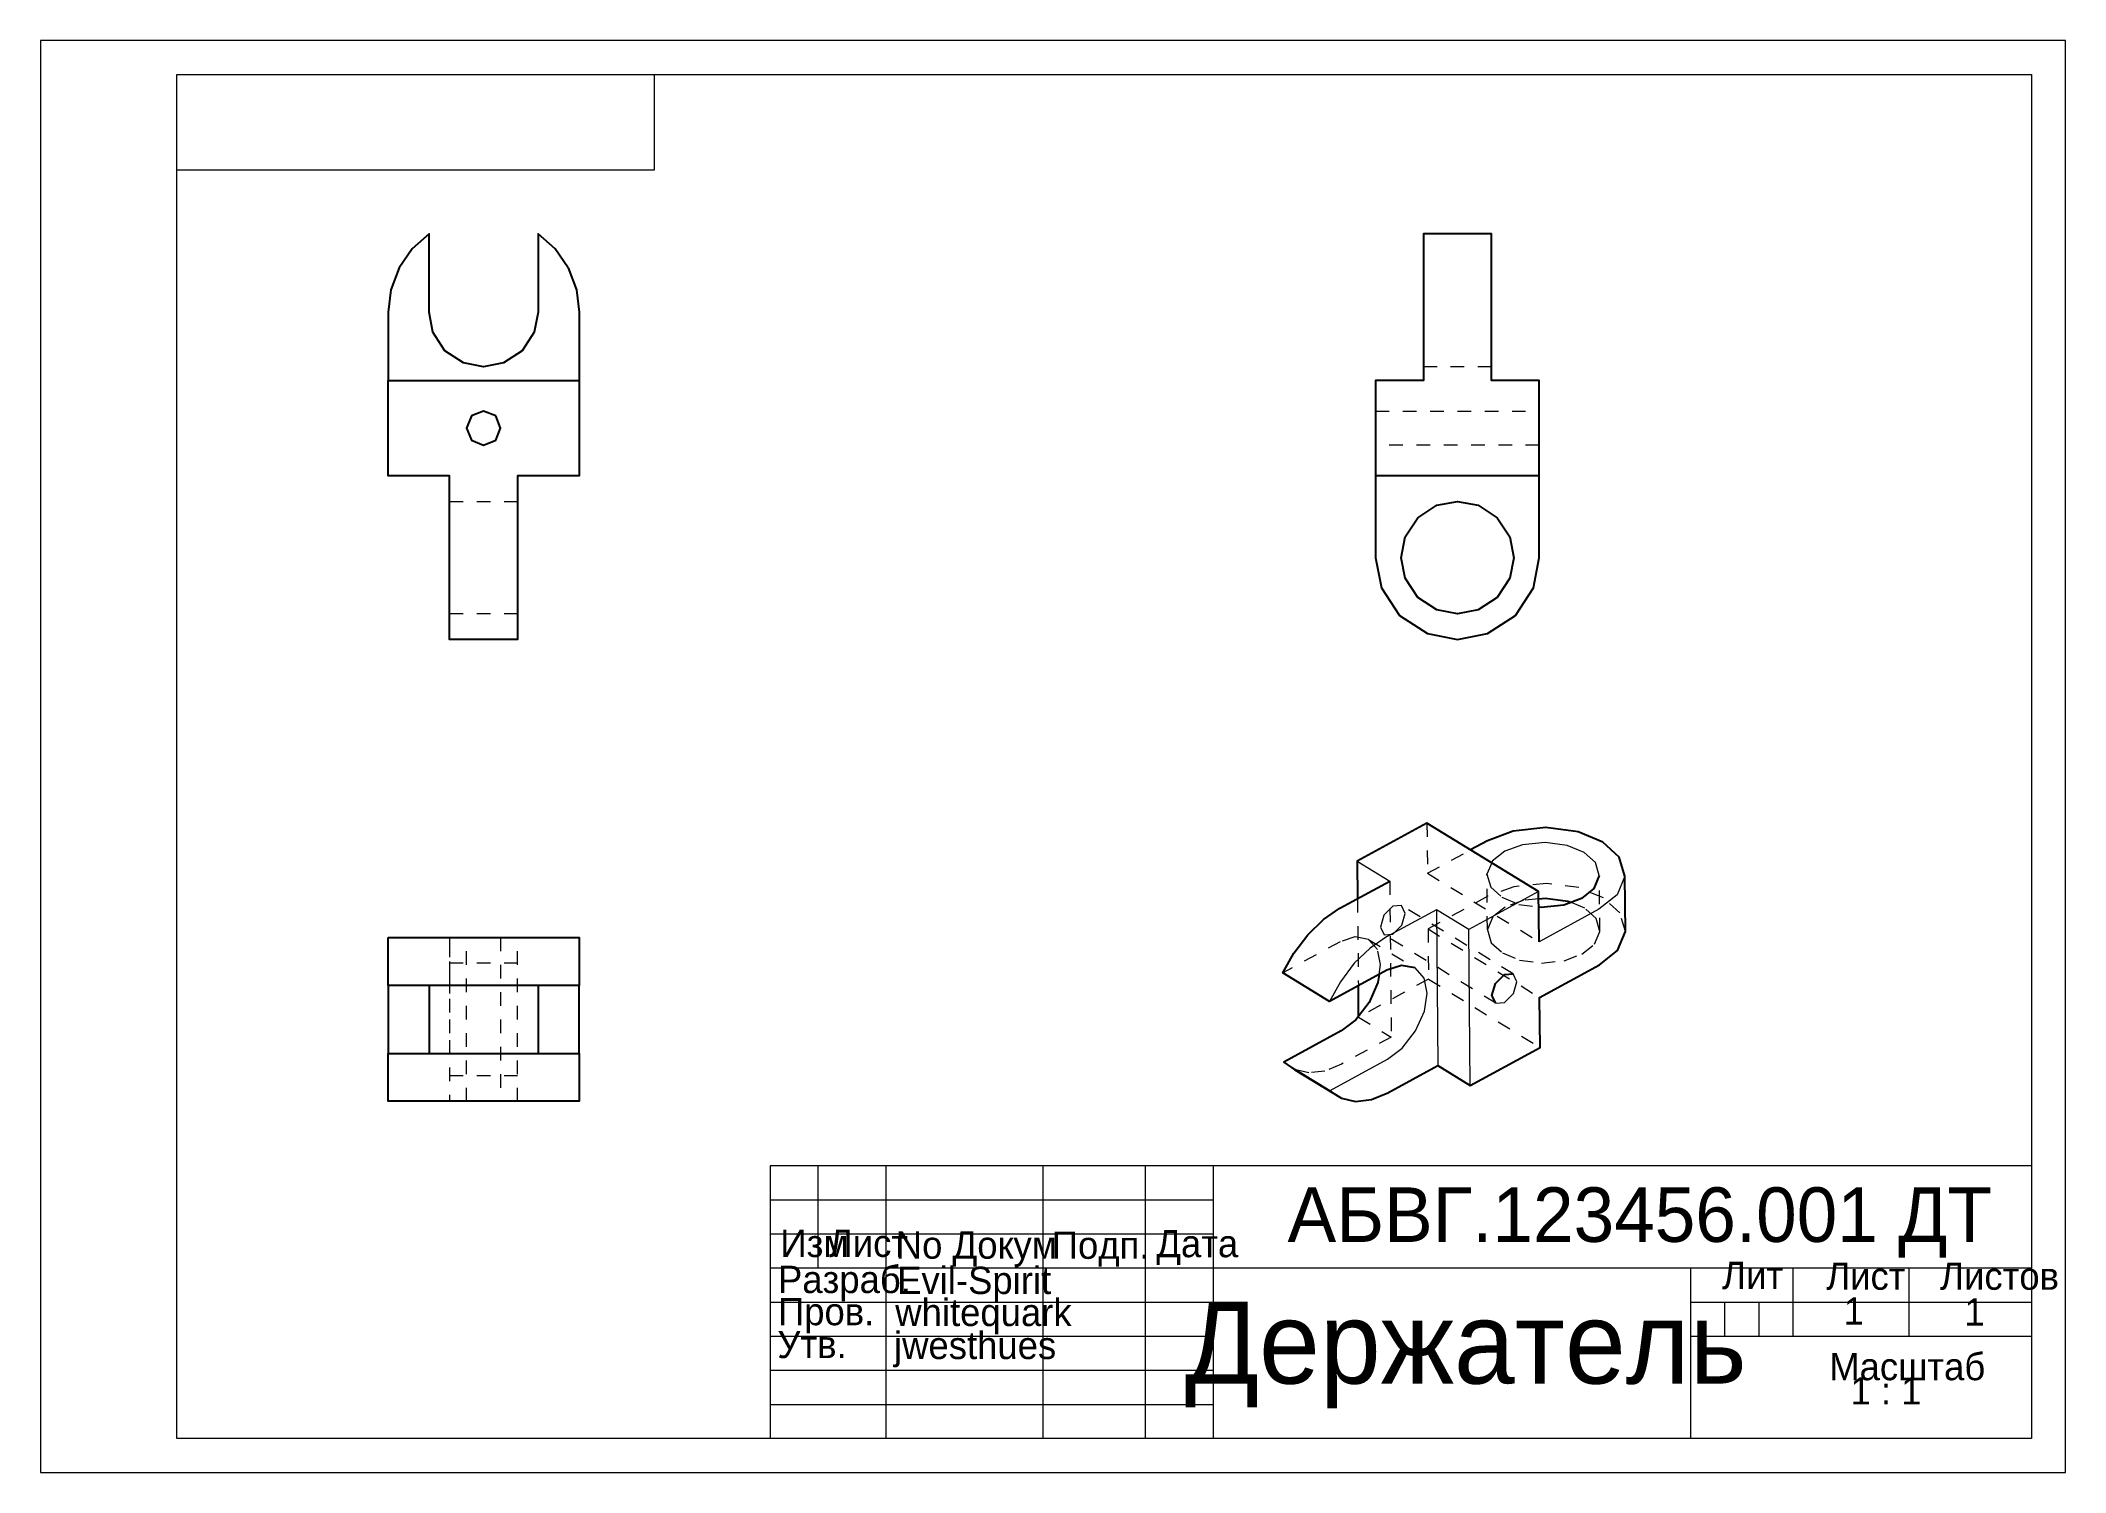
# Model space of a CAD drawing. Extents: x -90 to 59, y -45 to 60.
import ezdxf
from ezdxf.enums import TextEntityAlignment as Align

# ---------------------------------------------------------------- set-up
doc = ezdxf.new("R2010")
doc.units = 0
doc.linetypes.add('DASHED', pattern=[2, 1, -1])
for name, color, linetype in [('s005-#def-solid-edge', 7, 'CONTINUOUS'), ('s00e-#def-invisible', 7, 'CONTINUOUS'), ('s00f-#def-silhouette', 7, 'CONTINUOUS'), ('s100-new-custom-style', 7, 'CONTINUOUS'), ('s101-new-custom-style', 7, 'CONTINUOUS'), ('text', 7, 'CONTINUOUS')]:
    doc.layers.add(name, color=color, linetype=linetype)
doc.styles.add('unicode', font='unicode')

msp = doc.modelspace()

# ---------------------------------------------------------------- linework, layer by layer
at = {"layer": 's005-#def-solid-edge', "linetype": 'CONTINUOUS', "lineweight": 9, "true_color": 0x000000}
for p, q in [((6.8, 0.01), (9.18, -1.45)), ((15.09, -16.43), (14.98, -5)), ((4.82, -16.8), (5.64, -17.37))]:
    msp.add_line(p, q, dxfattribs=at)
for points in [[(24.55, -1.04), (24.27, -0.09), (23.45, 0.66), (22.2, 1.17), (20.57, 1.39), (18.92, 1.22), (17.62, 0.74), (16.7, 0.01), (16.66, -0.1)], [(26.43, -1.07), (25.85, -2.44), (24.52, -3.5), (20.14, -5.89)], [(20.1, -2.21), (14.98, -5), (12.6, -3.54), (12.7, -14.97)], [(12.6, -3.54), (8.94, -5.53), (7.74, -6.35), (6.58, -7.47), (5.56, -8.82), (4.76, -10.27)], [(1.41, -14.71), (4.82, -16.8), (9.02, -14.51), (10.1, -13.7), (11.08, -12.43), (11.72, -10.97), (11.92, -9.65), (11.7, -8.56), (11.04, -7.81)], [(16.96, -10.4), (17.61, -10.34), (18.25, -9.69), (18.51, -8.82), (18.24, -8.25)]]:
    msp.add_lwpolyline(points, dxfattribs=at)
at = {"layer": 's00e-#def-invisible', "linetype": 'DASHED', "lineweight": 9, "true_color": 0x000000}
for p, q in [((16.65, 36.27), (11.65, 36.27)), ((8.15, 33.02), (20.15, 33.02)), ((20.15, 30.52), (8.15, 30.52)), ((-59.77, 26.4), (-54.77, 26.4)), ((-54.77, 18.15), (-59.77, 18.15)), ((11.95, -0.87), (15.11, 0.85)), ((9.18, -1.45), (9.29, -12.88)), ((16.34, -5.01), (16.31, -0.93)), ((24.59, -5.13), (24.55, -1.04)), ((6.82, -2.74), (6.88, -9.11)), ((-58.52, -17.59), (-58.52, -5.59)), ((-56.02, -5.59), (-56.02, -17.59)), ((-54.77, -17.59), (-54.77, -5.59)), ((7.63, -5.72), (11.04, -7.81)), ((16.96, -10.4), (8.77, -5.38)), ((6.9, -11.33), (6.9, -11.42)), ((-54.77, -15.72), (-59.77, -15.72))]:
    msp.add_line(p, q, dxfattribs=at)
for points in [[(11.91, 2.8), (11.95, -0.87), (20.14, -5.89)], [(16.66, -0.1), (16.31, -0.93), (16.59, -1.88), (17.41, -2.63), (18.66, -3.15), (20.11, -3.35)], [(26.46, -5.15), (26.05, -3.77), (24.85, -2.68), (23.04, -1.92), (20.67, -1.61), (18.28, -1.86), (16.37, -2.56), (11.99, -4.95), (20.17, -9.97)], [(20.11, -2.74), (18.96, -2.86), (17.65, -3.35), (16.74, -4.07), (16.34, -5.01), (16.63, -5.96), (17.45, -6.71), (18.7, -7.23), (20.32, -7.45), (21.97, -7.28), (23.28, -6.79), (24.19, -6.07), (24.59, -5.13), (24.31, -4.18), (23.48, -3.43), (22.46, -3)], [(18.24, -8.25), (10.05, -3.23), (9.4, -3.29), (8.76, -3.94), (8.5, -4.81), (8.77, -5.38), (9.42, -5.33), (10.06, -4.68), (10.32, -3.81), (10.05, -3.23)], [(-59.77, -5.59), (-59.77, -6.01), (-59.77, -7.35), (-59.77, -7.47)], [(8.4, -8.29), (8.51, -7.56), (8.29, -6.47), (7.63, -5.72), (6.63, -5.53), (5.55, -5.89), (1.35, -8.18)], [(11.99, -4.95), (12.02, -8.63), (20.21, -13.64)], [(-54.77, -7.47), (-59.77, -7.47), (-59.77, -7.76), (-59.77, -8.68), (-59.77, -10.07), (-59.77, -11.59), (-59.77, -13.11), (-59.77, -17.59)], [(12.02, -8.63), (6.9, -11.42), (9.29, -12.88), (5.64, -14.87), (4.43, -15.37), (3.26, -15.51), (2.23, -15.28)]]:
    msp.add_lwpolyline(points, dxfattribs=at)
at = {"layer": 's00f-#def-silhouette', "linetype": 'CONTINUOUS', "lineweight": 25, "true_color": 0x000000}
for p, q in [((20.15, 28.27), (8.15, 28.27)), ((-64.27, -9.09), (-64.27, -5.59)), ((6.9, -11.33), (6.88, -9.11))]:
    msp.add_line(p, q, dxfattribs=at)
for points in [[(-51.06, 43.52), (-52.03, 44.92), (-53.27, 46.02), (-53.27, 40.27), (-53.55, 38.8), (-54.44, 37.45), (-55.8, 36.56), (-57.27, 36.27), (-58.74, 36.56), (-60.1, 37.45), (-60.99, 38.8), (-61.27, 40.27), (-61.27, 46.02), (-62.51, 44.92), (-63.47, 43.52), (-64.07, 41.92), (-64.27, 40.27), (-64.27, 35.27)], [(16.65, 44.92), (16.65, 46.02), (11.65, 46.02), (11.65, 44.92), (11.65, 43.52), (11.65, 41.92), (11.65, 40.27), (11.65, 35.27), (8.15, 35.27), (8.15, 28.27), (8.15, 22.27), (8.58, 20.07), (9.91, 18.03), (11.95, 16.7), (14.15, 16.27), (16.36, 16.7), (18.4, 18.03), (19.73, 20.07), (20.15, 22.27), (20.15, 28.27), (20.15, 35.27), (16.65, 35.27), (16.65, 40.27), (16.65, 41.92), (16.65, 43.52), (16.65, 44.92)], [(-51.06, 43.52), (-50.46, 41.92), (-50.27, 40.27), (-50.27, 35.27), (-50.27, 28.27), (-54.77, 28.27), (-54.77, 22.27), (-54.77, 20.07), (-54.77, 18.03), (-54.77, 16.7), (-54.77, 16.27), (-59.77, 16.27), (-59.77, 16.7), (-59.77, 18.03), (-59.77, 20.07), (-59.77, 22.27), (-59.77, 28.27), (-64.27, 28.27), (-64.27, 35.27), (-50.27, 35.27)], [(-56.38, 32.66), (-57.27, 33.02), (-58.15, 32.66), (-58.52, 31.77), (-58.15, 30.89), (-57.27, 30.52), (-56.38, 30.89), (-56.02, 31.77), (-56.38, 32.66)], [(17.99, 23.79), (18.28, 22.27), (17.99, 20.76), (17.07, 19.36), (15.67, 18.44), (14.15, 18.15), (12.64, 18.44), (11.24, 19.36), (10.32, 20.76), (10.03, 22.27), (10.32, 23.79), (11.24, 25.19), (12.64, 26.11), (14.15, 26.4), (15.67, 26.11), (17.07, 25.19), (17.99, 23.79)], [(8.4, -8.29), (8.31, -8.88), (7.67, -10.34), (6.69, -11.61), (5.61, -12.42), (1.41, -14.71), (2.23, -15.28), (5.64, -17.37), (6.67, -17.6), (7.84, -17.46), (9.05, -16.96), (12.7, -14.97), (15.09, -16.43), (20.21, -13.64), (20.17, -9.97), (24.56, -7.58), (25.89, -6.52), (26.46, -5.15), (26.43, -1.07), (26.01, 0.31), (24.82, 1.4), (23, 2.16), (20.64, 2.48), (18.24, 2.22), (16.34, 1.52), (15.11, 0.85)], [(20.14, -5.89), (20.1, -2.21), (11.91, 2.8), (6.8, 0.01), (6.82, -2.74)], [(11.04, -7.81), (10.04, -7.62), (8.96, -7.98), (4.76, -10.27), (1.35, -8.18), (2.15, -6.73), (3.17, -5.38), (4.33, -4.26), (5.53, -3.44), (9.18, -1.45)], [(24.55, -1.04), (24.16, -1.99), (23.24, -2.71), (21.94, -3.2), (20.29, -3.37), (20.11, -3.35)], [(20.11, -2.74), (20.61, -2.69), (22.24, -2.91), (22.46, -3)], [(-64.27, -5.59), (-50.27, -5.59), (-50.27, -9.09)], [(16.96, -10.4), (16.68, -9.82), (16.94, -8.95), (17.59, -8.3), (18.24, -8.25)], [(-61.27, -9.09), (-62.51, -9.09), (-63.47, -9.09), (-64.07, -9.09), (-64.27, -9.09), (-64.27, -14.09), (-64.07, -14.09), (-63.47, -14.09), (-62.51, -14.09), (-61.27, -14.09)], [(-53.27, -9.09), (-53.55, -9.09), (-54.44, -9.09), (-55.8, -9.09), (-57.27, -9.09), (-58.74, -9.09), (-60.1, -9.09), (-60.99, -9.09), (-61.27, -9.09), (-61.27, -14.09), (-60.99, -14.09), (-60.1, -14.09), (-58.74, -14.09), (-57.27, -14.09), (-55.8, -14.09), (-54.44, -14.09), (-53.55, -14.09), (-53.27, -14.09)], [(-50.46, -9.09), (-51.06, -9.09), (-52.03, -9.09), (-53.27, -9.09), (-53.27, -14.09), (-52.03, -14.09), (-51.06, -14.09), (-50.46, -14.09), (-50.27, -14.09), (-50.27, -9.09), (-50.46, -9.09)], [(-50.27, -14.09), (-50.27, -17.59), (-64.27, -17.59), (-64.27, -14.09)]]:
    msp.add_lwpolyline(points, dxfattribs=at)
at = {"layer": 's100-new-custom-style', "linetype": 'CONTINUOUS', "lineweight": 13, "true_color": 0x000000}
for p, q in [((-36.26, -24.81), (-3.76, -24.81)), ((-36.26, -32.31), (-3.76, -32.31)), ((33.74, -32.31), (33.74, -34.81)), ((36.24, -32.31), (36.24, -34.81)), ((-36.26, -37.31), (-3.76, -37.31)), ((-36.26, -39.81), (-3.76, -39.81))]:
    msp.add_line(p, q, dxfattribs=at)
msp.add_lwpolyline([(58.74, -44.81), (58.74, 60.19), (-89.76, 60.19), (-89.76, -44.81), (58.74, -44.81)], dxfattribs=at)
at = {"layer": 's101-new-custom-style', "linetype": 'CONTINUOUS', "lineweight": 13, "true_color": 0x000000}
for p, q in [((-32.76, -22.31), (-32.76, -29.81)), ((-27.76, -22.31), (-27.76, -42.31)), ((-16.26, -22.31), (-16.26, -42.31)), ((-8.76, -22.31), (-8.76, -42.31)), ((-3.76, -22.31), (-3.76, -42.31)), ((-36.26, -27.31), (-3.76, -27.31)), ((31.24, -29.81), (31.24, -42.31)), ((47.24, -29.81), (47.24, -34.81)), ((-36.26, -34.81), (-3.76, -34.81)), ((31.24, -34.81), (56.24, -34.81))]:
    msp.add_line(p, q, dxfattribs=at)
for points in [[(-44.76, 57.69), (-44.76, 50.69), (-79.76, 50.69)], [(56.24, -42.31), (-79.76, -42.31), (-79.76, 57.69), (56.24, 57.69), (56.24, -42.31)], [(56.24, -22.31), (-36.26, -22.31), (-36.26, -24.81), (-36.26, -27.31), (-36.26, -29.81), (-36.26, -32.31), (-36.26, -34.81), (-36.26, -37.31), (-36.26, -39.81), (-36.26, -42.31)], [(-36.26, -29.81), (-3.76, -29.81), (56.24, -29.81)], [(38.74, -29.81), (38.74, -32.31), (38.74, -34.81)], [(31.24, -32.31), (33.74, -32.31), (36.24, -32.31), (38.74, -32.31), (56.24, -32.31)]]:
    msp.add_lwpolyline(points, dxfattribs=at)

# ---------------------------------------------------------------- texts
at = {"layer": 'text', "style": 'unicode'}
for s, height, p in [('АБВГ.123456.001 ДТ', 4, (27.52, -25.9)), ('Держатель', 6, (14.76, -35.29))]:
    msp.add_text(s, height=height, dxfattribs=at).set_placement(p, align=Align.MIDDLE_CENTER)
for s, p in [('Изм', (-35.5, -29.01)), ('Лист', (-31.95, -29)), ('No Докум', (-27.04, -29.13)), ('Подп.', (-15.6, -29.14)), ('Дата', (-7.94, -29.02)), ('Разраб.', (-35.68, -31.65)), ('Evil-Spirit', (-26.94, -31.72)), ('Лит', (33.56, -31.36)), ('Лист', (41.19, -31.41)), ('Листов', (49.54, -31.41)), ('Пров.', (-35.68, -34.01)), ('whitequark', (-27.08, -34.07)), ('1', (42.47, -33.97)), ('1', (51.32, -34.03)), ('Утв.', (-35.73, -36.42)), ('jwesthues', (-27.17, -36.49)), ('Масштаб', (41.41, -38.04)), ('1 : 1', (42.97, -39.82))]:
    msp.add_text(s, height=2, dxfattribs=at).set_placement(p)

doc.saveas('drawing.dxf')
